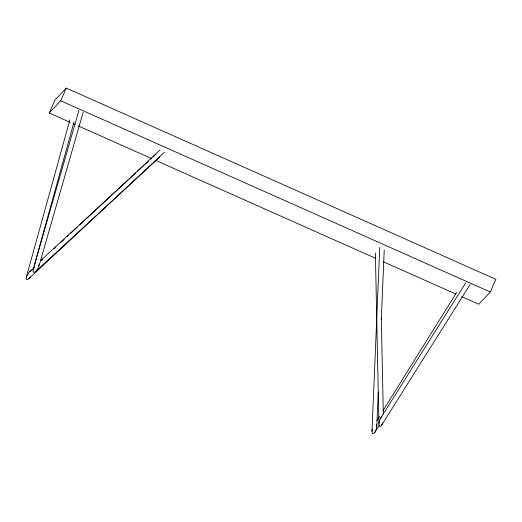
<?xml version="1.0" encoding="UTF-8"?>
<svg xmlns="http://www.w3.org/2000/svg" width="522" height="522" viewBox="0 0 522 522"><rect width="100%" height="100%" fill="white"/><g stroke="black" fill="none" stroke-linecap="round" stroke-linejoin="round"><path stroke-width="0.78" d="M379.233 425.384L374.294 433.136L372.61 433.775L371.971 431.511L379.735 247.376M374.926 432.288L376.44 428.634L376.812 426.109L378.248 392.015M381.295 319.764L384.238 249.953M470.146 284.418L381.667 425.11L380.512 426.409L379.527 426.415C378.124 423.799 379.455 420.517 380.688 418.057L465.826 282.67M371.971 431.511L372.343 428.986M78.946 110.266L33.082 269.926L33.186 272.197L34.23 272.353L35.764 271.323L159.869 156.998M35.764 271.323L38.06 268.23L39.137 264.191M69.837 119.988L26.335 277.104L26.1 278.957L26.707 279.792L28.795 278.735L164.319 152.28M34.119 266.168L36.286 258.331M36.723 256.765L74.02 122.037M39 265.946L83.135 112.315M33.082 269.926L34.015 267.636M26.335 277.104L28.88 272.471L34.465 267.147M382.698 422.866L381.667 425.11M70.046 122.272L49.199 112.993L54.817 100.309L66.294 88.094L495.9 279.348L490.282 292.026L478.804 304.241L461.683 296.62M49.199 112.993L60.676 100.772L66.294 88.094M376.864 420.51L379.435 416.373M382.874 410.866L456.698 292.398M380.688 418.057L381.85 416.758M30.426 276.771L28.795 278.735M41.597 260.485L42.791 259.375M54.086 248.831L55.874 247.167M60.63 242.73L64.193 239.402M67.168 236.629L68.356 235.513M70.144 233.849L77.276 227.194M79.657 224.975L85.601 219.423M86.796 218.313L159.934 150.068M40.507 260.687L127.923 180.162M129.123 179.059L135.707 172.991M137.508 171.34L144.092 165.272M145.292 164.169L148.281 161.409M150.675 159.203L151.876 158.101M153.076 156.998L155.471 154.793M29.708 271.584L31.79 270.526M60.676 100.772L490.282 292.026M73.028 123.597L75.259 124.595M78.235 125.919L151.204 158.401M155.673 160.391L375.311 258.168M383.5 261.816L455.726 293.971M376.538 424.308L376.812 426.109M381.321 318.172L383.318 414.187M375.37 252.909L378.933 424.092"/></g></svg>
